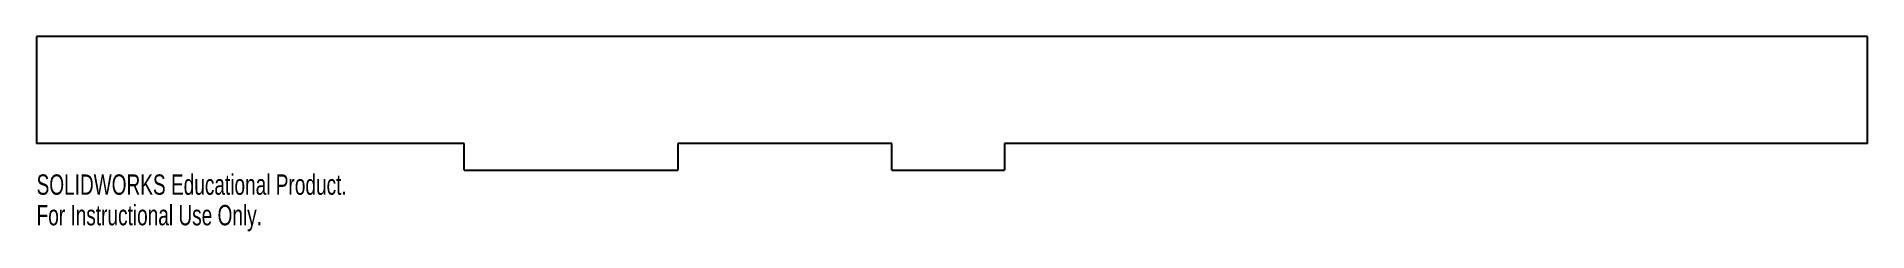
# Model space of a CAD drawing. Header units: inches. Extents: x 0.1 to 17.2, y -0.6 to 1.2.
import ezdxf

# ---------------------------------------------------------------- set-up
doc = ezdxf.new("R2010")
doc.units = ezdxf.units.IN
doc.header["$MEASUREMENT"] = 0
doc.styles.add('SLDTEXTSTYLE0', font='TXT', dxfattribs={"width": 0.7})

msp = doc.modelspace()

# ---------------------------------------------------------------- linework, layer by layer
at = {"color": 7, "linetype": 'Continuous', "lineweight": 25}
for p, q in [((17.249, 1.25), (0.123, 1.25)), ((0.123, 1.25), (0.123, 0.25)), ((17.249, 0.25), (17.249, 1.25)), ((4.123, 0.25), (0.123, 0.25)), ((4.123, 0), (4.123, 0.25)), ((6.123, 0.25), (6.123, 0)), ((8.123, 0.25), (6.123, 0.25)), ((8.123, 0), (8.123, 0.25)), ((9.178, 0.25), (9.178, 0)), ((17.249, 0.25), (9.178, 0.25)), ((4.123, 0), (6.123, 0)), ((8.123, 0), (9.178, 0))]:
    msp.add_line(p, q, dxfattribs=at)

# ---------------------------------------------------------------- texts
at = {"color": 7, "linetype": 'Continuous', "char_height": 0.1903, "attachment_point": 1, "style": 'SLDTEXTSTYLE0'}
for s, insert in [('SOLIDWORKS Educational Product.', (0.123, -0.04)), ('For Instructional Use Only.', (0.123, -0.326))]:
    msp.add_mtext(s, dxfattribs=dict(at, insert=insert))

doc.saveas('drawing.dxf')
